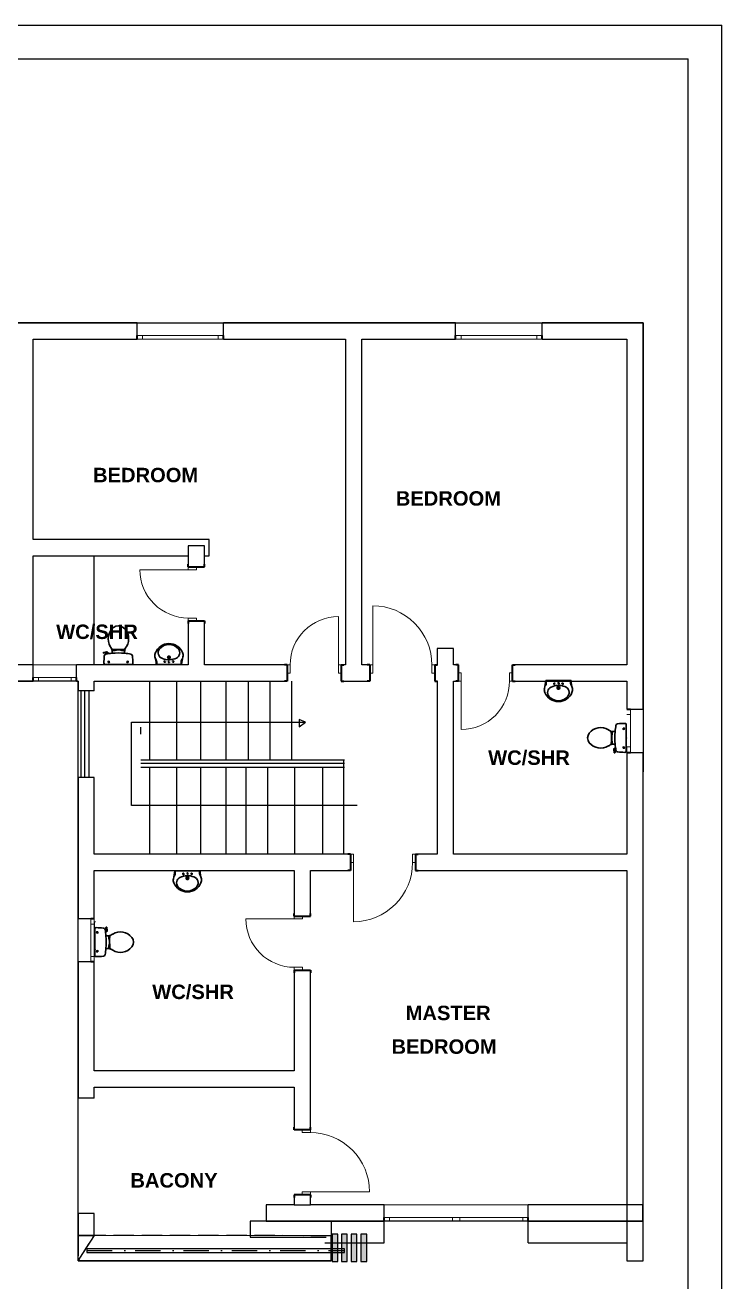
# Model space of a CAD drawing. Header units: inches. Extents: x 23 to 2032867, y 13 to 664695.
# Drawn here: x 284364 to 294033, y 484066 to 501489 of the extents above; entities that cross this region are included whole.
import ezdxf

# ---------------------------------------------------------------- set-up
doc = ezdxf.new("R2010")
doc.units = ezdxf.units.IN
doc.header["$MEASUREMENT"] = 0
for name, pattern in [('DASHED1', [1, 0.3, -0.4, 0.3]), ('Dot & Dashed', [670.277762, 352.777767, -176.388884, 0, -141.111112]), ('Hidden Line', [391.222223, 282.222223, -109])]:
    doc.linetypes.add(name, pattern=pattern)
for name, color, linetype, lineweight, true_color in [('2D Drafting - General_Pen_No__62', 7, 'Continuous', 20, 0xaaaaaa), ('2D Drafting - General_Pen_No__82', 7, 'Continuous', 20, 0xaaaaaa), ('Annotation - Text_Pen_No__86', 7, 'Continuous', 20, 0x5555ff), ('ARCHICAD Doors_Pen_No__23', 7, 'Continuous', 20, 0xff6600), ('ARCHICAD Doors_Pen_No__3', 7, 'Continuous', 18, 0xff6600), ('ARCHICAD Windows_Pen_No__23', 7, 'Continuous', 20, 0xff6600), ('ARCHICAD Windows_Pen_No__3', 7, 'Continuous', 18, 0xff6600), ('Structural - Bearing_Pen_No__160', 7, 'Continuous', 20, 0xb4a35c), ('Structural - Bearing_Pen_No__87', 7, 'Continuous', 20, 0x6a6a6a), ('Structural - Bearing_Pen_No__89', 7, 'Continuous', 20, 0x71cebe)]:
    doc.layers.add(name, color=color, linetype=linetype, lineweight=lineweight, true_color=true_color)
for name, color, linetype, lineweight in [('ARCHICAD Doors_Pen_No__27', 7, 'Continuous', 35), ('ARCHICAD Windows_Pen_No__27', 7, 'Continuous', 35), ('Building', 8, 'Continuous', 18), ('Interior - Furniture _Pen_No__16', 124, 'Continuous', 20), ('Interior - Furniture _Pen_No__75', 6, 'Continuous', 20), ('Structural - Bearing_Pen_No__27', 7, 'Continuous', 35)]:
    doc.layers.add(name, color=color, linetype=linetype, lineweight=lineweight)
doc.layers.add('LIAB', color=8, linetype='Continuous')
doc.layers.add('PLOTYR', color=15, linetype='Continuous')
doc.styles.add('GENERATED_STYLE_2', font='arialbd.ttf')

msp = doc.modelspace()

# ---------------------------------------------------------------- hatches: boundary and pattern name
at = {"layer": 'Structural - Bearing_Pen_No__160', "linetype": 'Continuous', "lineweight": 25}
for points in [[(288622.642, 484728.981), (288622.642, 484349.951), (288702.642, 484349.951), (288702.642, 484728.981)], [(288754.477, 484728.981), (288754.477, 484349.951), (288834.477, 484349.951), (288834.477, 484728.981)], [(288889.228, 484728.981), (288889.228, 484349.951), (288969.228, 484349.951), (288969.228, 484728.981)], [(289023.979, 484728.981), (289023.979, 484349.951), (289103.979, 484349.951), (289103.979, 484728.981)]]:
    msp.add_hatch(color=8, dxfattribs=at).paths.add_polyline_path(points)

# ---------------------------------------------------------------- linework, layer by layer
at = {"color": 8, "linetype": 'Hidden Line'}
for p, q in [((285323.482, 484708.859), (285098.482, 484709.024)), ((285098.482, 484709.024), (285098.482, 484359.024)), ((285323.482, 484708.859), (285098.482, 484359.024)), ((285098.482, 484359.024), (285323.482, 484708.859)), ((288612.101, 484706.444), (285323.482, 484708.859)), ((288611.844, 484356.444), (288612.101, 484706.444)), ((285098.482, 484359.024), (288611.844, 484356.444))]:
    msp.add_line(p, q, dxfattribs=at)
at = {"layer": '2D Drafting - General_Pen_No__62', "color": 8, "linetype": 'Continuous', "lineweight": 25}
for p, q in [((288253.601, 491826.906), (288168.927, 491860.413)), ((288168.927, 491860.413), (288168.927, 491761.339)), ((285839.692, 490672.588), (285839.692, 491826.906)), ((285839.692, 491826.906), (288253.601, 491826.906)), ((288168.927, 491761.339), (288253.601, 491826.906)), ((288972.677, 490672.588), (285839.692, 490672.588))]:
    msp.add_line(p, q, dxfattribs=at)
at = {"layer": '2D Drafting - General_Pen_No__82', "color": 8, "linetype": 'Continuous', "lineweight": 25}
for p, q in [((286094.127, 491304.77), (286094.127, 492393.98)), ((286094.127, 491304.77), (286094.127, 492393.98)), ((286470.031, 491304.77), (286470.031, 492393.98)), ((286470.031, 491304.77), (286470.031, 492393.98)), ((286803.045, 491304.77), (286803.045, 492393.98)), ((286803.045, 491304.77), (286803.045, 492393.98)), ((287155.198, 491304.77), (287155.198, 492393.98)), ((287155.198, 491304.77), (287155.198, 492393.98)), ((287465.718, 491304.77), (287465.718, 492393.98)), ((287465.718, 491304.77), (287465.718, 492393.98)), ((287765.718, 491304.77), (287765.718, 492393.98)), ((287765.718, 491304.77), (287765.718, 492393.98)), ((288065.718, 491304.77), (288065.718, 492393.98)), ((288065.718, 491304.77), (288065.718, 492393.98)), ((285135.862, 492256.931), (285135.862, 491064.358)), ((285135.862, 492256.931), (285135.862, 491064.358)), ((285186.316, 492256.931), (285186.316, 491064.358)), ((285186.316, 492256.931), (285186.316, 491064.358)), ((285247.578, 492262.867), (285247.578, 491055.806)), ((285247.578, 492262.867), (285247.578, 491055.806)), ((285967.983, 491657.617), (285967.983, 491757.99)), ((285967.983, 491657.617), (285967.983, 491757.99)), ((285967.983, 491301.218), (288796.632, 491301.218)), ((285967.983, 491301.218), (288796.632, 491301.218)), ((285967.983, 491256.608), (288795.755, 491256.608)), ((285967.983, 491256.608), (288795.755, 491256.608)), ((285967.983, 491200.845), (288796.632, 491200.845)), ((285967.983, 491200.845), (288796.632, 491200.845)), ((286094.127, 489994.126), (286094.127, 491204.396)), ((286094.127, 489994.126), (286094.127, 491204.396)), ((286470.031, 489994.126), (286470.031, 491204.396)), ((286470.031, 489994.126), (286470.031, 491204.396)), ((286803.045, 489994.126), (286803.045, 491204.396)), ((286803.045, 489994.126), (286803.045, 491204.396)), ((287155.198, 489994.126), (287155.198, 491204.396)), ((287155.198, 489994.126), (287155.198, 491204.396)), ((287432.043, 489994.126), (287432.043, 491204.396)), ((287432.043, 489994.126), (287432.043, 491204.396)), ((287732.043, 489994.126), (287732.043, 491204.396)), ((287732.043, 489994.126), (287732.043, 491204.396)), ((288105.835, 489994.126), (288105.835, 491204.396)), ((288105.835, 489994.126), (288105.835, 491204.396)), ((288494.618, 489994.126), (288494.618, 491204.396)), ((288494.618, 489994.126), (288494.618, 491204.396)), ((288784.352, 491304.77), (288784.352, 489994.126)), ((288784.352, 491304.77), (288784.352, 489994.126))]:
    msp.add_line(p, q, dxfattribs=at)
at = {"layer": 'ARCHICAD Doors_Pen_No__23', "color": 8, "linetype": 'Continuous'}
for p, q in [((286626.217, 493979.669), (286626.217, 493939.669)), ((286741.217, 493979.669), (286626.217, 493979.669)), ((286626.217, 493939.669), (286741.217, 493939.669)), ((286741.217, 493939.669), (286741.217, 493979.669)), ((286741.217, 493269.669), (286626.217, 493269.669)), ((286626.217, 493269.669), (286626.217, 493229.669)), ((286626.217, 493229.669), (286741.217, 493229.669)), ((286741.217, 493229.669), (286741.217, 493269.669)), ((288041.76, 492618.77), (288001.76, 492618.77)), ((288001.76, 492618.77), (288001.76, 492503.77)), ((288041.76, 492503.77), (288041.76, 492618.77)), ((288751.76, 492618.77), (288711.76, 492618.77)), ((288711.76, 492618.77), (288711.76, 492503.77)), ((288751.76, 492503.77), (288751.76, 492618.77)), ((289149.042, 492618.77), (289189.042, 492618.77)), ((289149.042, 492503.77), (289149.042, 492618.77)), ((289189.042, 492618.77), (289189.042, 492503.77)), ((290009.042, 492503.77), (290009.042, 492618.77)), ((290009.042, 492618.77), (290049.042, 492618.77)), ((290049.042, 492618.77), (290049.042, 492503.77)), ((288001.76, 492503.77), (288041.76, 492503.77)), ((288711.76, 492503.77), (288751.76, 492503.77)), ((289189.042, 492503.77), (289149.042, 492503.77)), ((290049.042, 492503.77), (290009.042, 492503.77)), ((290415.8, 492508.77), (290375.8, 492508.77)), ((290375.8, 492508.77), (290375.8, 492393.77)), ((290375.8, 492393.77), (290415.8, 492393.77)), ((290415.8, 492393.77), (290415.8, 492508.77)), ((291125.8, 492508.77), (291085.8, 492508.77)), ((291085.8, 492508.77), (291085.8, 492393.77)), ((291085.8, 492393.77), (291125.8, 492393.77)), ((291125.8, 492393.77), (291125.8, 492508.77)), ((288920.805, 489994.126), (288880.805, 489994.126)), ((288880.805, 489994.126), (288880.805, 489879.126)), ((288920.805, 489879.126), (288920.805, 489994.126)), ((289780.805, 489994.126), (289740.805, 489994.126)), ((289740.805, 489994.126), (289740.805, 489879.126)), ((289780.805, 489879.126), (289780.805, 489994.126)), ((288880.805, 489879.126), (288920.805, 489879.126)), ((289740.805, 489879.126), (289780.805, 489879.126)), ((288098.457, 489137.271), (288098.457, 489097.271)), ((288213.457, 489137.271), (288098.457, 489137.271)), ((288098.457, 489097.271), (288213.457, 489097.271)), ((288213.457, 489097.271), (288213.457, 489137.271)), ((288213.457, 488427.271), (288098.457, 488427.271)), ((288098.457, 488427.271), (288098.457, 488387.271)), ((288098.457, 488387.271), (288213.457, 488387.271)), ((288213.457, 488387.271), (288213.457, 488427.271)), ((288208.457, 486175.14), (288208.457, 486135.14)), ((288323.457, 486175.14), (288208.457, 486175.14)), ((288208.457, 486135.14), (288323.457, 486135.14)), ((288323.457, 486135.14), (288323.457, 486175.14)), ((288323.457, 485315.14), (288208.457, 485315.14)), ((288208.457, 485315.14), (288208.457, 485275.14)), ((288208.457, 485275.14), (288323.457, 485275.14)), ((288323.457, 485275.14), (288323.457, 485315.14))]:
    msp.add_line(p, q, dxfattribs=at)
at = {"layer": 'ARCHICAD Doors_Pen_No__27', "color": 8, "linetype": 'Continuous'}
for p, q in [((286626.217, 493979.669), (286626.217, 494016.669)), ((286626.217, 493979.669), (286741.217, 493979.669)), ((286741.217, 493979.669), (286851.217, 493979.669)), ((286851.217, 493979.669), (286851.217, 494016.669)), ((286626.217, 493229.669), (286741.217, 493229.669)), ((286626.217, 493229.669), (286626.217, 493192.669)), ((286741.217, 493229.669), (286851.217, 493229.669)), ((286851.217, 493229.669), (286851.217, 493192.669)), ((288001.76, 492618.77), (287964.76, 492618.77)), ((288001.76, 492618.77), (288001.76, 492503.77)), ((288751.76, 492618.77), (288751.76, 492503.77)), ((288751.76, 492618.77), (288788.76, 492618.77)), ((289149.042, 492618.77), (289112.042, 492618.77)), ((289149.042, 492618.77), (289149.042, 492503.77)), ((290049.042, 492618.77), (290049.042, 492503.77)), ((290049.042, 492618.77), (290086.042, 492618.77)), ((290375.8, 492618.77), (290338.8, 492618.77)), ((290375.8, 492508.77), (290375.8, 492618.77)), ((291125.8, 492508.77), (291125.8, 492618.77)), ((291125.8, 492618.77), (291162.8, 492618.77)), ((288001.76, 492393.77), (287964.76, 492393.77)), ((288001.76, 492503.77), (288001.76, 492393.77)), ((288751.76, 492503.77), (288751.76, 492393.77)), ((288751.76, 492393.77), (288788.76, 492393.77)), ((289149.042, 492393.77), (289112.042, 492393.77)), ((289149.042, 492503.77), (289149.042, 492393.77)), ((290049.042, 492503.77), (290049.042, 492393.77)), ((290049.042, 492393.77), (290086.042, 492393.77)), ((290375.8, 492393.77), (290338.8, 492393.77)), ((290375.8, 492393.77), (290375.8, 492508.77)), ((291125.8, 492393.77), (291125.8, 492508.77)), ((291125.8, 492393.77), (291162.8, 492393.77)), ((288880.805, 489994.126), (288843.805, 489994.126)), ((288880.805, 489994.126), (288880.805, 489879.126)), ((289780.805, 489994.126), (289780.805, 489879.126)), ((289780.805, 489994.126), (289817.805, 489994.126)), ((288880.805, 489769.126), (288843.805, 489769.126)), ((288880.805, 489879.126), (288880.805, 489769.126)), ((289780.805, 489879.126), (289780.805, 489769.126)), ((289780.805, 489769.126), (289817.805, 489769.126)), ((288098.457, 489137.271), (288098.457, 489174.271)), ((288098.457, 489137.271), (288213.457, 489137.271)), ((288213.457, 489137.271), (288323.457, 489137.271)), ((288323.457, 489137.271), (288323.457, 489174.271)), ((288098.457, 488387.271), (288213.457, 488387.271)), ((288098.457, 488387.271), (288098.457, 488350.271)), ((288213.457, 488387.271), (288323.457, 488387.271)), ((288323.457, 488387.271), (288323.457, 488350.271)), ((288098.457, 486175.14), (288098.457, 486212.14)), ((288208.457, 486175.14), (288098.457, 486175.14)), ((288323.457, 486175.14), (288208.457, 486175.14)), ((288323.457, 486175.14), (288323.457, 486212.14)), ((288208.457, 485275.14), (288098.457, 485275.14)), ((288098.457, 485275.14), (288098.457, 485238.14)), ((288323.457, 485275.14), (288208.457, 485275.14)), ((288323.457, 485275.14), (288323.457, 485238.14))]:
    msp.add_line(p, q, dxfattribs=at)
at = {"layer": 'ARCHICAD Doors_Pen_No__3', "color": 8, "linetype": 'Continuous'}
for p, q in [((286626.217, 493939.669), (285956.217, 493939.669)), ((289189.042, 492618.77), (289189.042, 493438.77)), ((288711.76, 492618.77), (288711.76, 493288.77)), ((290415.8, 492393.77), (290415.8, 491723.77)), ((288920.805, 489879.126), (288920.805, 489059.126)), ((288098.457, 489097.271), (287428.457, 489097.271)), ((288323.457, 485315.14), (289143.457, 485315.14))]:
    msp.add_line(p, q, dxfattribs=at)
for centre, major_axis, start_param, end_param in [((286626.217, 493939.669), (473.762, 473.762), 2.35619449, 3.926990817), ((288711.76, 492618.77), (-473.762, 473.762), -0.785398163, 0.785398163), ((290415.8, 492393.77), (-473.762, 473.762), 2.35619449, 3.926990817), ((288920.805, 489879.126), (579.828, 579.828), 3.926990817, 5.497787144), ((288098.457, 489097.271), (473.762, 473.762), 2.35619449, 3.926990817), ((288323.457, 485315.14), (-579.828, 579.828), 3.926990817, 5.497787144)]:
    msp.add_ellipse(centre, major_axis=major_axis, ratio=1, start_param=start_param, end_param=end_param, dxfattribs=at)
at = {"layer": 'ARCHICAD Doors_Pen_No__3', "color": 8, "linetype": 'Continuous', "extrusion": (0, 0, -1)}
msp.add_ellipse((289189.042, 492618.77), major_axis=(-579.828, 579.828), ratio=1, start_param=0.785398163, end_param=2.35619449, dxfattribs=at)
at = {"layer": 'ARCHICAD Windows_Pen_No__23', "color": 8, "linetype": 'Continuous'}
for p, q in [((285993.199, 497184.528), (285918.199, 497184.528)), ((285993.199, 497184.528), (285918.199, 497184.528)), ((285918.199, 497134.528), (285993.199, 497134.528)), ((285918.199, 497134.528), (285993.199, 497134.528)), ((285993.199, 497134.528), (285993.199, 497184.528)), ((285993.199, 497134.528), (285993.199, 497184.528)), ((287118.199, 497184.528), (287043.199, 497184.528)), ((287043.199, 497184.528), (287043.199, 497134.528)), ((287118.199, 497184.528), (287043.199, 497184.528)), ((287043.199, 497184.528), (287043.199, 497134.528)), ((287043.199, 497134.528), (287118.199, 497134.528)), ((287043.199, 497134.528), (287118.199, 497134.528)), ((290338.161, 497184.528), (290413.161, 497184.528)), ((290413.161, 497134.528), (290338.161, 497134.528)), ((290413.161, 497184.528), (290413.161, 497134.528)), ((291463.161, 497134.528), (291463.161, 497184.528)), ((291463.161, 497184.528), (291538.161, 497184.528)), ((291538.161, 497134.528), (291463.161, 497134.528)), ((284476.232, 492443.77), (284551.232, 492443.77)), ((284551.232, 492393.77), (284476.232, 492393.77)), ((284551.232, 492443.77), (284551.232, 492393.77)), ((285001.232, 492393.77), (285001.232, 492443.77)), ((285001.232, 492443.77), (285076.232, 492443.77)), ((285076.232, 492393.77), (285001.232, 492393.77)), ((292763.249, 492007.002), (292763.249, 491932.002)), ((292763.249, 491932.002), (292713.249, 491932.002)), ((292713.249, 491482.002), (292763.249, 491482.002)), ((292713.249, 491407.002), (292713.249, 491482.002)), ((292763.249, 491482.002), (292763.249, 491407.002)), ((285273.482, 489100.774), (285273.482, 489025.774)), ((285323.482, 489025.774), (285323.482, 489100.774)), ((285273.482, 489025.774), (285323.482, 489025.774)), ((285323.482, 488575.774), (285273.482, 488575.774)), ((285273.482, 488575.774), (285273.482, 488500.774)), ((285323.482, 488500.774), (285323.482, 488575.774)), ((289344.203, 484959.528), (289419.203, 484959.528)), ((289419.203, 484909.528), (289344.203, 484909.528)), ((289419.203, 484959.528), (289419.203, 484909.528)), ((290294.203, 484909.528), (290294.203, 484959.528)), ((290294.203, 484959.528), (290344.203, 484959.528)), ((290344.203, 484909.528), (290294.203, 484909.528)), ((290344.203, 484959.528), (290394.203, 484959.528)), ((290394.203, 484909.528), (290344.203, 484909.528)), ((290394.203, 484959.528), (290394.203, 484909.528)), ((291269.203, 484909.528), (291269.203, 484959.528)), ((291269.203, 484959.528), (291344.203, 484959.528)), ((291344.203, 484909.528), (291269.203, 484909.528))]:
    msp.add_line(p, q, dxfattribs=at)
at = {"layer": 'ARCHICAD Windows_Pen_No__27', "color": 8, "linetype": 'Continuous'}
for p, q in [((285918.199, 497134.528), (285918.199, 497184.528)), ((285918.199, 497134.528), (285918.199, 497184.528)), ((287118.199, 497134.528), (287118.199, 497184.528)), ((287118.199, 497134.528), (287118.199, 497184.528)), ((290338.161, 497134.528), (290338.161, 497184.528)), ((291538.161, 497134.528), (291538.161, 497184.528)), ((284476.232, 492393.77), (284476.232, 492443.77)), ((285076.232, 492393.77), (285076.232, 492443.77)), ((292713.249, 492007.002), (292763.249, 492007.002)), ((292713.249, 491407.002), (292763.249, 491407.002)), ((285323.482, 489100.774), (285273.482, 489100.774)), ((285323.482, 488500.774), (285273.482, 488500.774)), ((289344.203, 484909.528), (289344.203, 484959.528)), ((291344.203, 484909.528), (291344.203, 484959.528))]:
    msp.add_line(p, q, dxfattribs=at)
at = {"layer": 'ARCHICAD Windows_Pen_No__3', "color": 8, "linetype": 'Continuous'}
for p, q in [((287118.199, 497359.528), (285918.199, 497359.528)), ((287118.199, 497359.528), (285918.199, 497359.528)), ((291538.161, 497359.528), (290338.161, 497359.528)), ((287118.199, 497134.528), (285918.199, 497134.528)), ((287118.199, 497134.528), (285918.199, 497134.528)), ((287043.199, 497184.528), (285993.199, 497184.528)), ((287043.199, 497184.528), (285993.199, 497184.528)), ((285993.199, 497134.528), (287043.199, 497134.528)), ((285993.199, 497134.528), (287043.199, 497134.528)), ((291538.161, 497134.528), (290338.161, 497134.528)), ((290413.161, 497184.528), (291463.161, 497184.528)), ((291463.161, 497134.528), (290413.161, 497134.528)), ((285076.232, 492618.77), (284476.232, 492618.77)), ((285076.232, 492393.77), (284476.232, 492393.77)), ((284551.232, 492443.77), (285001.232, 492443.77)), ((285001.232, 492393.77), (284551.232, 492393.77)), ((292938.249, 491407.002), (292938.249, 492007.002)), ((292763.249, 491932.002), (292763.249, 491482.002)), ((285098.482, 489100.774), (285098.482, 488500.774)), ((285323.482, 489100.774), (285323.482, 488500.774)), ((285273.482, 489025.774), (285273.482, 488575.774)), ((285323.482, 488575.774), (285323.482, 489025.774)), ((291344.203, 485134.528), (289344.203, 485134.528)), ((291344.203, 484909.528), (289344.203, 484909.528)), ((289419.203, 484959.528), (290294.203, 484959.528)), ((290294.203, 484909.528), (289419.203, 484909.528)), ((290394.203, 484959.528), (291269.203, 484959.528)), ((291269.203, 484909.528), (290394.203, 484909.528))]:
    msp.add_line(p, q, dxfattribs=at)
at = {"layer": 'Building', "linetype": 'Continuous', "lineweight": 30, "ltscale": 1000}
for p, q in [((285452.11, 492783.819), (285450.734, 492788.705)), ((285453.909, 492793.615), (285494.312, 492799.637)), ((285485.455, 492784.7), (285456.35, 492781.011)), ((285494.06, 492778.575), (285495.736, 492770.611)), ((285516.733, 492782.853), (285494.247, 492777.684)), ((285519.135, 492774.436), (285515.916, 492785.716)), ((285571.858, 492804.627), (285571.858, 492780.843)), ((285579.632, 492835.137), (285579.632, 492819.972)), ((285579.632, 492819.972), (285613.716, 492819.972)), ((285605.924, 492819.972), (285605.924, 492832.995)), ((285613.716, 492819.972), (285613.716, 492832.546)), ((285613.716, 492824.1), (285630.718, 492824.1)), ((285685.806, 492827.84), (285630.718, 492827.84)), ((285630.718, 492824.1), (285630.718, 492827.84)), ((285685.806, 492824.1), (285685.806, 492827.84)), ((285702.808, 492824.1), (285685.806, 492824.1)), ((285702.808, 492819.972), (285702.808, 492833.402)), ((285736.892, 492819.972), (285702.808, 492819.972)), ((285710.6, 492819.972), (285710.6, 492834.002)), ((285736.892, 492836.655), (285736.892, 492819.972)), ((285744.665, 492780.843), (285744.665, 492804.627)), ((285464.872, 492625.103), (285851.652, 492625.103)), ((286184.209, 492623.33), (286535.982, 492623.33)), ((286184.209, 492623.33, -1683.122), (286535.982, 492623.33, -1683.122)), ((286194.323, 492623.33), (286192.448, 492645.677)), ((286194.323, 492623.33, -1683.122), (286192.448, 492645.677, -1683.122)), ((286525.868, 492623.33), (286527.743, 492645.677)), ((286525.868, 492623.33, -1683.122), (286527.743, 492645.677, -1683.122)), ((291940.267, 492402.612), (291588.494, 492402.612)), ((291940.267, 492402.612, -1683.122), (291588.494, 492402.612, -1683.122)), ((291598.608, 492402.612), (291596.733, 492380.265)), ((291598.608, 492402.612, -1683.122), (291596.733, 492380.265, -1683.122)), ((291930.153, 492402.612), (291932.028, 492380.265)), ((291930.153, 492402.612, -1683.122), (291932.028, 492380.265, -1683.122)), ((292495.364, 491686.346), (292512.047, 491686.346)), ((292512.047, 491660.054), (292498.017, 491660.054)), ((292512.047, 491686.346), (292512.047, 491652.262)), ((292551.176, 491694.12), (292527.392, 491694.12)), ((292706.916, 491414.326), (292706.916, 491801.106)), ((292496.883, 491529.087), (292512.047, 491529.087)), ((292512.047, 491652.262), (292498.617, 491652.262)), ((292512.047, 491555.379), (292499.024, 491555.379)), ((292512.047, 491563.171), (292499.473, 491563.171)), ((292507.919, 491635.26), (292504.18, 491635.26)), ((292504.18, 491635.26), (292504.18, 491580.173)), ((292507.919, 491580.173), (292504.18, 491580.173)), ((292507.919, 491652.262), (292507.919, 491635.26)), ((292507.919, 491563.171), (292507.919, 491580.173)), ((292512.047, 491529.087), (292512.047, 491563.171)), ((292527.392, 491521.313), (292551.176, 491521.313)), ((292538.404, 491403.364), (292532.382, 491443.766)), ((292548.2, 491401.565), (292543.314, 491400.188)), ((292557.583, 491468.589), (292546.304, 491465.371)), ((292547.319, 491434.91), (292551.008, 491405.805)), ((292549.166, 491466.187), (292554.335, 491443.702)), ((292553.444, 491443.514), (292561.408, 491445.191)), ((286791.221, 489764.565), (286439.448, 489764.565)), ((286791.221, 489764.565, -1683.122), (286439.448, 489764.565, -1683.122)), ((286449.562, 489764.565), (286447.687, 489742.218)), ((286449.562, 489764.565, -1683.122), (286447.687, 489742.218, -1683.122)), ((286781.107, 489764.565), (286782.982, 489742.218)), ((286781.107, 489764.565, -1683.122), (286782.982, 489742.218, -1683.122)), ((285329.815, 488969.662), (285329.815, 488582.881)), ((285483.287, 488940.474), (285475.323, 488938.797)), ((285479.148, 488915.399), (285490.427, 488918.617)), ((285487.565, 488917.8), (285482.396, 488940.286)), ((285489.412, 488949.078), (285485.723, 488978.183)), ((285488.531, 488982.423), (285493.417, 488983.8)), ((285498.327, 488980.624), (285504.349, 488940.222)), ((285509.339, 488862.675), (285485.555, 488862.675)), ((285524.684, 488854.901), (285524.684, 488820.817)), ((285539.848, 488854.901), (285524.684, 488854.901)), ((285524.684, 488828.609), (285537.707, 488828.609)), ((285524.684, 488820.817), (285537.258, 488820.817)), ((285524.684, 488697.642), (285524.684, 488731.726)), ((285524.684, 488731.726), (285538.114, 488731.726)), ((285524.684, 488723.934), (285538.714, 488723.934)), ((285541.367, 488697.642), (285524.684, 488697.642)), ((285528.812, 488820.817), (285528.812, 488803.815)), ((285528.812, 488803.815), (285532.552, 488803.815)), ((285528.812, 488731.726), (285528.812, 488748.728)), ((285528.812, 488748.728), (285532.552, 488748.728)), ((285532.552, 488748.728), (285532.552, 488803.815)), ((285485.555, 488689.868), (285509.339, 488689.868))]:
    msp.add_line(p, q, dxfattribs=at)
at = {"layer": 'Building', "linetype": 'Continuous', "lineweight": 30, "ltscale": 50}
for p, q in [((286386.444, 492724.212), (286333.746, 492724.212)), ((286386.444, 492724.212, -1683.122), (286333.746, 492724.212, -1683.122)), ((286360.095, 492696.947), (286360.095, 492751.148)), ((286360.095, 492696.947, -1683.122), (286360.095, 492751.148, -1683.122)), ((285507.585, 492660.168), (285539.328, 492660.168)), ((285523.456, 492676.04), (285523.456, 492644.296)), ((285769.266, 492660.168), (285801.284, 492660.168)), ((285785.275, 492676.177), (285785.275, 492644.159)), ((291738.032, 492301.73), (291790.729, 492301.73)), ((291738.032, 492301.73, -1683.122), (291790.729, 492301.73, -1683.122)), ((291764.38, 492328.995), (291764.38, 492274.794)), ((291764.38, 492328.995, -1683.122), (291764.38, 492274.794, -1683.122)), ((292655.842, 491734.73), (292687.86, 491734.73)), ((292671.851, 491718.721), (292671.851, 491750.739)), ((292671.851, 491457.039), (292671.851, 491488.782)), ((292655.979, 491472.911), (292687.723, 491472.911)), ((286588.986, 489663.683), (286641.683, 489663.683)), ((286588.986, 489663.683, -1683.122), (286641.683, 489663.683, -1683.122)), ((286615.334, 489690.948), (286615.334, 489636.748)), ((286615.334, 489690.948, -1683.122), (286615.334, 489636.748, -1683.122)), ((285380.752, 488911.077), (285349.008, 488911.077)), ((285364.88, 488926.949), (285364.88, 488895.206)), ((285380.889, 488649.258), (285348.871, 488649.258)), ((285364.88, 488665.267), (285364.88, 488633.249))]:
    msp.add_line(p, q, dxfattribs=at)
at = {"layer": 'Building', "linetype": 'Continuous', "ltscale": 200}
for p, q in [((285664.596, 492618.77), (285651.928, 492631.437)), ((285651.928, 492631.437), (285651.928, 492618.77)), ((285651.928, 492618.77), (285664.596, 492631.437)), ((285664.596, 492631.437), (285664.596, 492618.77)), ((292700.582, 491614.05), (292713.249, 491614.05)), ((292713.249, 491614.05), (292700.582, 491601.383)), ((292713.249, 491601.383), (292700.582, 491614.05)), ((292700.582, 491601.383), (292713.249, 491601.383)), ((285323.482, 488769.938), (285336.149, 488782.605)), ((285336.149, 488782.605), (285323.482, 488782.605)), ((285323.482, 488782.605), (285336.149, 488769.938)), ((285336.149, 488769.938), (285323.482, 488769.938))]:
    msp.add_line(p, q, dxfattribs=at)
at = {"layer": 'Building', "linetype": 'DASHED1', "lineweight": 30, "ltscale": 50}
for p, q in [((286286.301, 492667.015), (286321.681, 492667.015)), ((286286.301, 492667.015, -1683.122), (286321.681, 492667.015, -1683.122)), ((286303.991, 492649.972), (286303.991, 492684.897)), ((286303.991, 492649.972, -1683.122), (286303.991, 492684.897, -1683.122)), ((286342.405, 492662.603), (286377.786, 492662.603)), ((286342.405, 492662.603, -1683.122), (286377.786, 492662.603, -1683.122)), ((286360.095, 492645.56), (286360.095, 492680.485)), ((286360.095, 492645.56, -1683.122), (286360.095, 492680.485, -1683.122)), ((286433.89, 492667.015), (286398.509, 492667.015)), ((286433.89, 492667.015, -1683.122), (286398.509, 492667.015, -1683.122)), ((286416.199, 492649.972), (286416.199, 492684.897)), ((286416.199, 492649.972, -1683.122), (286416.199, 492684.897, -1683.122)), ((291690.586, 492358.927), (291725.967, 492358.927)), ((291690.586, 492358.927, -1683.122), (291725.967, 492358.927, -1683.122)), ((291708.276, 492375.97), (291708.276, 492341.045)), ((291708.276, 492375.97, -1683.122), (291708.276, 492341.045, -1683.122)), ((291782.071, 492363.339), (291746.69, 492363.339)), ((291782.071, 492363.339, -1683.122), (291746.69, 492363.339, -1683.122)), ((291764.38, 492380.382), (291764.38, 492345.457)), ((291764.38, 492380.382, -1683.122), (291764.38, 492345.457, -1683.122)), ((291838.175, 492358.927), (291802.794, 492358.927)), ((291838.175, 492358.927, -1683.122), (291802.794, 492358.927, -1683.122)), ((291820.484, 492375.97), (291820.484, 492341.045)), ((291820.484, 492375.97, -1683.122), (291820.484, 492341.045, -1683.122)), ((286615.334, 489742.335), (286615.334, 489707.411)), ((286615.334, 489742.335, -1683.122), (286615.334, 489707.411, -1683.122)), ((286541.54, 489720.88), (286576.921, 489720.88)), ((286541.54, 489720.88, -1683.122), (286576.921, 489720.88, -1683.122)), ((286559.23, 489737.923), (286559.23, 489702.998)), ((286559.23, 489737.923, -1683.122), (286559.23, 489702.998, -1683.122)), ((286633.025, 489725.293), (286597.644, 489725.293)), ((286633.025, 489725.293, -1683.122), (286597.644, 489725.293, -1683.122)), ((286689.129, 489720.88), (286653.749, 489720.88)), ((286689.129, 489720.88, -1683.122), (286653.749, 489720.88, -1683.122)), ((286671.439, 489737.923), (286671.439, 489702.998)), ((286671.439, 489737.923, -1683.122), (286671.439, 489702.998, -1683.122))]:
    msp.add_line(p, q, dxfattribs=at)
at = {"layer": 'Building', "linetype": 'Continuous', "lineweight": 30, "ltscale": 200}
for p, q in [((286364.656, 492618.77), (286355.535, 492627.89)), ((286355.535, 492627.89), (286355.535, 492618.77)), ((286355.535, 492618.77), (286364.656, 492627.89)), ((286364.656, 492618.77, -1683.122), (286355.535, 492627.89, -1683.122)), ((286355.535, 492627.89, -1683.122), (286355.535, 492618.77, -1683.122)), ((286355.535, 492618.77, -1683.122), (286364.656, 492627.89, -1683.122)), ((286364.656, 492627.89), (286364.656, 492618.77)), ((286364.656, 492627.89, -1683.122), (286364.656, 492618.77, -1683.122)), ((291759.82, 492398.052), (291759.82, 492407.172)), ((291759.82, 492407.172), (291768.94, 492398.052)), ((291768.94, 492407.172), (291759.82, 492398.052)), ((291759.82, 492398.052, -1683.122), (291759.82, 492407.172, -1683.122)), ((291759.82, 492407.172, -1683.122), (291768.94, 492398.052, -1683.122)), ((291768.94, 492407.172, -1683.122), (291759.82, 492398.052, -1683.122)), ((291768.94, 492398.052), (291768.94, 492407.172)), ((291768.94, 492398.052, -1683.122), (291768.94, 492407.172, -1683.122)), ((286610.774, 489760.005), (286610.774, 489769.126)), ((286610.774, 489769.126), (286619.895, 489760.005)), ((286619.895, 489769.126), (286610.774, 489760.005)), ((286610.774, 489760.005, -1683.122), (286610.774, 489769.126, -1683.122)), ((286610.774, 489769.126, -1683.122), (286619.895, 489760.005, -1683.122)), ((286619.895, 489769.126, -1683.122), (286610.774, 489760.005, -1683.122)), ((286619.895, 489760.005), (286619.895, 489769.126)), ((286619.895, 489760.005, -1683.122), (286619.895, 489769.126, -1683.122))]:
    msp.add_line(p, q, dxfattribs=at)
at = {"layer": 'Building', "linetype": 'Continuous', "lineweight": 30, "ltscale": 1000}
for centre, radius in [((286360.095, 492724.212), 18.608), ((286360.095, 492724.212, -1683.122), 18.608), ((286360.095, 492724.212), 10.99), ((286360.095, 492724.212, -1683.122), 10.99), ((291764.38, 492301.73), 18.608), ((291764.38, 492301.73, -1683.122), 18.608), ((291764.38, 492301.73), 10.99), ((291764.38, 492301.73, -1683.122), 10.99), ((286615.334, 489663.683), 18.608), ((286615.334, 489663.683, -1683.122), 18.608), ((286615.334, 489663.683), 10.99), ((286615.334, 489663.683, -1683.122), 10.99)]:
    msp.add_circle(centre, radius, dxfattribs=at)
at = {"layer": 'Building', "linetype": 'Continuous', "lineweight": 30, "ltscale": 50}
for centre in [(285523.456, 492660.168), (285785.275, 492660.168), (292671.851, 491734.73), (292671.851, 491472.911), (285364.88, 488911.077), (285364.88, 488649.258)]:
    msp.add_circle(centre, 9.351, dxfattribs=at)
at = {"layer": 'Building', "linetype": 'DASHED1', "lineweight": 30, "ltscale": 50}
for centre in [(286303.991, 492667.015), (286303.991, 492667.015, -1683.122), (286360.095, 492662.603), (286360.095, 492662.603, -1683.122), (286416.199, 492667.015), (286416.199, 492667.015, -1683.122), (291708.276, 492358.927), (291708.276, 492358.927, -1683.122), (291764.38, 492363.339), (291764.38, 492363.339, -1683.122), (291820.484, 492358.927), (291820.484, 492358.927, -1683.122), (286559.23, 489720.88), (286559.23, 489720.88, -1683.122), (286615.334, 489725.293), (286615.334, 489725.293, -1683.122), (286671.439, 489720.88), (286671.439, 489720.88, -1683.122)]:
    msp.add_circle(centre, 9.504, dxfattribs=at)
at = {"layer": 'Building', "linetype": 'Continuous', "lineweight": 30, "ltscale": 1000}
for centre, radius, start, end in [((285720.961, 492980.478), 204.567, 129.1208282, 211.0923054), ((285658.262, 493057.572), 105.195, 50.8791806, 129.1208282), ((285595.562, 492980.478), 204.567, 328.9077103, 50.8791806), ((286360.1, 492712.084), 203.147, 22.4424723, 158.1531127), ((286360.1, 492712.084, -1683.122), 203.147, 22.4424723, 158.1531127), ((286360.095, 492735.202), 168.347, 38.53754, 141.4625075), ((286360.095, 492735.202, -1683.122), 168.347, 38.53754, 141.4625075), ((285454.483, 492789.762), 3.896, 98.4778948, 195.7397884), ((285455.86, 492784.876), 3.896, 195.7397884, 277.2238087), ((286353.731, 492646.632), 896.106, 173.6508475, 180), ((285489.078, 492742.842), 26.118, 100.7270761, 173.6508475), ((285658.262, 491849.776), 935.068, 95.3019114, 100.7270761), ((285486.435, 492776.97), 7.792, 11.8886154, 97.22379), ((285497.183, 492780.37), 19.481, 15.9271971, 98.4778948), ((285846.058, 493055.918), 350.65, 211.0923054, 213.8429316), ((285471.292, 492804.627), 100.566, 0.0000019, 33.8429404), ((285581.238, 492850.638), 15.584, 217.7817379, 264.3005444), ((285658.082, 491851.716), 933.119, 84.6980974, 95.3019114), ((285651.338, 493553.011), 721.447, 264.3005444, 276.9358206), ((285736.576, 492852.314), 15.584, 276.9358105, 322.5800181), ((285845.231, 492804.627), 100.566, 146.1570684, 180), ((285658.262, 491849.776), 935.068, 79.2903908, 84.6980974), ((285470.466, 493055.918), 350.65, 326.1570702, 328.9077103), ((285827.103, 492742.525), 26.494, 6.330877, 79.2903908), ((284962.793, 492646.632), 896.106, 0.0000019, 6.330877), ((286268.328, 492749.89), 103.901, 157.5093438, 189.5474663), ((286268.328, 492749.89, -1683.122), 103.901, 157.5093438, 189.5474663), ((285601.959, 492581.843), 583.726, 4.075602, 14.9730049), ((285601.959, 492581.843, -1683.122), 583.726, 4.075602, 14.9730049), ((286285.834, 492739.322), 124.156, 155.8931025, 156.0931451), ((286285.834, 492739.322, -1683.122), 124.156, 155.8931025, 156.0931451), ((286294.027, 492788.235), 83.628, 141.6817737, 253.2461383), ((286294.027, 492788.235, -1683.122), 83.628, 141.6817737, 253.2461383), ((286359.742, 492928.562), 238.006, 247.8276538, 295.5349405), ((286359.742, 492928.562, -1683.122), 238.006, 247.8276538, 295.5349405), ((286427.119, 492788.587), 82.661, 295.2174734, 38.537704), ((286427.119, 492788.587, -1683.122), 82.661, 295.2174734, 38.537704), ((287118.232, 492581.843), 583.726, 165.0270052, 175.9244355), ((287118.232, 492581.843, -1683.122), 583.726, 165.0270052, 175.9244355), ((286451.862, 492749.89), 103.901, 350.4525984, 22.4906661), ((286451.862, 492749.89, -1683.122), 103.901, 350.4525984, 22.4906661), ((285491.437, 492646.031), 33.819, 178.9808265, 218.2302081), ((285825.087, 492646.031), 33.819, 321.7697938, 1.0191617), ((286088.546, 492645.677), 103.901, 0.0000006, 30.0992783), ((286088.546, 492645.677, -1683.122), 103.901, 0.0000006, 30.0992783), ((286631.645, 492645.677), 103.901, 149.9007316, 180.0000094), ((286631.645, 492645.677, -1683.122), 103.901, 149.9007316, 180.0000094), ((291006.244, 492444.099), 583.726, 345.0270052, 355.9244355), ((291006.244, 492444.099, -1683.122), 583.726, 345.0270052, 355.9244355), ((291492.831, 492380.265), 103.901, 329.9007316, 0.0000094), ((291492.831, 492380.265, -1683.122), 103.901, 329.9007316, 0.0000094), ((292035.929, 492380.265), 103.901, 180.0000006, 210.0992783), ((292035.929, 492380.265, -1683.122), 103.901, 180.0000006, 210.0992783), ((292522.517, 492444.099), 583.726, 184.075602, 194.9730049), ((292522.517, 492444.099, -1683.122), 583.726, 184.075602, 194.9730049), ((291672.614, 492276.052), 103.901, 170.4525984, 202.4906661), ((291672.614, 492276.052, -1683.122), 103.901, 170.4525984, 202.4906661), ((291764.376, 492313.858), 203.147, 202.4424723, 338.1531127), ((291764.376, 492313.858, -1683.122), 203.147, 202.4424723, 338.1531127), ((291697.356, 492237.355), 82.661, 115.2174734, 218.537704), ((291697.356, 492237.355, -1683.122), 82.661, 115.2174734, 218.537704), ((291764.38, 492290.74), 168.347, 218.53754, 321.4625075), ((291764.38, 492290.74, -1683.122), 168.347, 218.53754, 321.4625075), ((291764.733, 492097.38), 238.006, 67.8276538, 115.5349405), ((291764.733, 492097.38, -1683.122), 238.006, 67.8276538, 115.5349405), ((291830.449, 492237.707), 83.628, 321.6817737, 73.2461383), ((291830.449, 492237.707, -1683.122), 83.628, 321.6817737, 73.2461383), ((291838.642, 492286.62), 124.156, 335.8931025, 336.0931451), ((291838.642, 492286.62, -1683.122), 124.156, 335.8931025, 336.0931451), ((291856.147, 492276.052), 103.901, 337.5093438, 9.5474663), ((291856.147, 492276.052, -1683.122), 103.901, 337.5093438, 9.5474663), ((292274.447, 491607.716), 105.195, 140.8791806, 219.1208282), ((292351.542, 491545.017), 204.567, 58.9077103, 140.8791806), ((292276.101, 491419.921), 350.65, 56.1570702, 58.9077103), ((292527.392, 491794.686), 100.566, 236.1570684, 270), ((292479.705, 491686.031), 15.584, 6.9358105, 52.5800181), ((291779.008, 491600.793), 721.447, 354.3005444, 6.9358206), ((293480.303, 491607.536), 933.119, 174.6980974, 185.3019114), ((293482.243, 491607.716), 935.068, 169.2903908, 174.6980974), ((292589.495, 491776.558), 26.494, 96.330877, 169.2903908), ((292685.387, 490912.248), 896.106, 90.0000019, 96.330877), ((292685.988, 491774.541), 33.819, 51.7697938, 91.0191617), ((292351.542, 491670.416), 204.567, 219.1208282, 301.0923054), ((292276.101, 491795.512), 350.65, 301.0923054, 303.8429316), ((292527.392, 491420.747), 100.566, 90.0000019, 123.8429404), ((292481.381, 491530.693), 15.584, 307.7817379, 354.3005444), ((293482.243, 491607.716), 935.068, 185.3019114, 190.7270761), ((292551.649, 491446.638), 19.481, 105.9271971, 188.4778948), ((292542.257, 491403.938), 3.896, 188.4778948, 285.7397884), ((292555.049, 491435.889), 7.792, 101.8886154, 187.22379), ((292547.143, 491405.315), 3.896, 285.7397884, 7.2238087), ((292589.177, 491438.533), 26.118, 190.7270761, 263.6508475), ((292685.387, 492303.185), 896.106, 263.6508475, 270), ((292685.988, 491440.892), 33.819, 268.9808265, 308.2302081), ((285857.198, 489806.052), 583.726, 345.0270052, 355.9244355), ((285857.198, 489806.052, -1683.122), 583.726, 345.0270052, 355.9244355), ((286343.785, 489742.218), 103.901, 329.9007316, 0.0000094), ((286343.785, 489742.218, -1683.122), 103.901, 329.9007316, 0.0000094), ((286886.884, 489742.218), 103.901, 180.0000006, 210.0992783), ((286886.884, 489742.218, -1683.122), 103.901, 180.0000006, 210.0992783), ((287373.471, 489806.052), 583.726, 184.075602, 194.9730049), ((287373.471, 489806.052, -1683.122), 583.726, 184.075602, 194.9730049), ((286523.568, 489638.005), 103.901, 170.4525984, 202.4906661), ((286523.568, 489638.005, -1683.122), 103.901, 170.4525984, 202.4906661), ((286615.33, 489675.812), 203.147, 202.4424723, 338.1531127), ((286615.33, 489675.812, -1683.122), 203.147, 202.4424723, 338.1531127), ((286548.31, 489599.308), 82.661, 115.2174734, 218.537704), ((286548.31, 489599.308, -1683.122), 82.661, 115.2174734, 218.537704), ((286615.688, 489459.333), 238.006, 67.8276538, 115.5349405), ((286615.688, 489459.333, -1683.122), 238.006, 67.8276538, 115.5349405), ((286681.403, 489599.661), 83.628, 321.6817737, 73.2461383), ((286681.403, 489599.661, -1683.122), 83.628, 321.6817737, 73.2461383), ((286689.596, 489648.574), 124.156, 335.8931025, 336.0931451), ((286689.596, 489648.574, -1683.122), 124.156, 335.8931025, 336.0931451), ((286707.102, 489638.005), 103.901, 337.5093438, 9.5474663), ((286707.102, 489638.005, -1683.122), 103.901, 337.5093438, 9.5474663), ((286615.334, 489652.694), 168.347, 218.53754, 321.4625075), ((286615.334, 489652.694, -1683.122), 168.347, 218.53754, 321.4625075), ((285350.743, 488943.096), 33.819, 88.9808265, 128.2302081), ((285351.344, 488080.803), 896.106, 83.6508475, 90), ((285447.554, 488945.455), 26.118, 10.7270761, 83.6508475), ((284554.488, 488776.272), 935.068, 5.3019114, 10.7270761), ((285481.682, 488948.099), 7.792, 281.8886154, 7.22379), ((285489.588, 488978.673), 3.896, 105.7397884, 187.2238087), ((285485.082, 488937.35), 19.481, 285.9271971, 8.4778948), ((285494.474, 488980.05), 3.896, 8.4778948, 105.7397884), ((285509.339, 488963.241), 100.566, 270.0000019, 303.8429404), ((285760.63, 488588.475), 350.65, 121.0923054, 123.8429316), ((285685.19, 488713.572), 204.567, 39.1208282, 121.0923054), ((284556.428, 488776.452), 933.119, 354.6980974, 5.3019114), ((286257.723, 488783.195), 721.447, 174.3005444, 186.9358206), ((285555.35, 488853.295), 15.584, 127.7817379, 174.3005444), ((285557.026, 488697.957), 15.584, 186.9358105, 232.5800181), ((285685.19, 488838.971), 204.567, 238.9077103, 320.8791806), ((285762.284, 488776.272), 105.195, 320.8791806, 39.1208282), ((285350.743, 488609.447), 33.819, 231.7697938, 271.0191617), ((285351.344, 489471.74), 896.106, 270.0000019, 276.330877), ((285447.236, 488607.43), 26.494, 276.330877, 349.2903908), ((284554.488, 488776.272), 935.068, 349.2903908, 354.6980974), ((285509.339, 488589.302), 100.566, 56.1570684, 90), ((285760.63, 488964.067), 350.65, 236.1570702, 238.9077103)]:
    msp.add_arc(centre, radius, start, end, dxfattribs=at)
at = {"layer": 'Interior - Furniture _Pen_No__16', "color": 8, "linetype": 'Continuous', "lineweight": 25}
for p, q in [((285220.103, 484525.396), (285220.103, 484475.396)), ((288793.95, 484525.396), (285220.103, 484525.396)), ((288793.95, 484475.396), (288793.95, 484525.396)), ((285220.103, 484475.396), (288793.95, 484475.396))]:
    msp.add_line(p, q, dxfattribs=at)
at = {"layer": 'Interior - Furniture _Pen_No__16', "color": 8, "linetype": 'Dot & Dashed', "lineweight": 25}
msp.add_line((285220.103, 484500.396), (288793.95, 484500.396), dxfattribs=at)
at = {"layer": 'Interior - Furniture _Pen_No__75', "color": 8, "linetype": 'Continuous', "lineweight": 25}
for p, q in [((285338.556, 489058.46), (285323.482, 489051.359)), ((285323.482, 489051.359), (285323.482, 488677.823)), ((285323.482, 489005.566), (285323.482, 488723.616)), ((285323.482, 488677.823), (285338.556, 488670.721))]:
    msp.add_line(p, q, dxfattribs=at)
at = {"layer": 'LIAB', "color": 7, "linetype": 'Continuous', "ltscale": 256.031999}
for p in [(256133.461, 501019.242), (293563.576, 475013.287)]:
    msp.add_line(p, (293563.576, 501019.242), dxfattribs=at)
at = {"layer": 'PLOTYR', "color": 1, "linetype": 'Continuous', "ltscale": 250}
for p in [(255540.428, 501488.664), (294032.998, 474543.865)]:
    msp.add_line(p, (294032.998, 501488.664), dxfattribs=at)
at = {"layer": 'Structural - Bearing_Pen_No__27', "color": 8, "linetype": 'Continuous', "lineweight": 25}
for p, q in [((284476.232, 497359.528), (284251.232, 497359.528)), ((285918.199, 497359.528), (284476.232, 497359.528)), ((285918.199, 497359.528), (284476.232, 497359.528)), ((285918.199, 497184.528), (285918.199, 497359.528)), ((285918.199, 497184.528), (285918.199, 497359.528)), ((287118.199, 497184.528), (287118.199, 497359.528)), ((287118.199, 497184.528), (287118.199, 497359.528)), ((289035.499, 497359.528), (287118.199, 497359.528)), ((290338.161, 497359.528), (287118.199, 497359.528)), ((290338.161, 497184.528), (290338.161, 497359.528)), ((291538.161, 497184.528), (291538.161, 497359.528)), ((292938.249, 497359.528), (291538.161, 497359.528)), ((292938.249, 492007.002), (292938.249, 497359.528)), ((284476.232, 494358.562), (284476.232, 497134.528)), ((284476.232, 497134.528), (285918.199, 497134.528)), ((284476.232, 497134.528), (285918.199, 497134.528)), ((285918.199, 497134.528), (285918.199, 497184.528)), ((285918.199, 497134.528), (285918.199, 497184.528)), ((287118.199, 497134.528), (287118.199, 497184.528)), ((287118.199, 497134.528), (287118.199, 497184.528)), ((287118.199, 497134.528), (288810.499, 497134.528)), ((287118.199, 497134.528), (288810.499, 497134.528)), ((288810.499, 497134.528), (288810.499, 492618.77)), ((289035.499, 492618.77), (289035.499, 497134.528)), ((289035.499, 497134.528), (290338.161, 497134.528)), ((290338.161, 497134.528), (290338.161, 497184.528)), ((291538.161, 497134.528), (291538.161, 497184.528)), ((291538.161, 497134.528), (292713.249, 497134.528)), ((292713.249, 497134.528), (292713.249, 492618.77)), ((286916.302, 494358.562), (284476.232, 494358.562)), ((286851.217, 494272.028), (286626.217, 494272.028)), ((286626.217, 494272.028), (286626.217, 493979.669)), ((286851.217, 493979.669), (286851.217, 494272.028)), ((286916.302, 494133.562), (286916.302, 494358.562)), ((284476.232, 494133.562), (286626.217, 494133.562)), ((284476.232, 492618.77), (284476.232, 494133.562)), ((285315.128, 494133.562), (285315.128, 492618.77)), ((286851.217, 494133.562), (286916.302, 494133.562)), ((286626.217, 493979.669), (286626.217, 494016.669)), ((286626.217, 493979.669), (286741.217, 493979.669)), ((286741.217, 493979.669), (286851.217, 493979.669)), ((286851.217, 493979.669), (286851.217, 494016.669)), ((286626.217, 493229.669), (286626.217, 493192.669)), ((286626.217, 493229.669), (286741.217, 493229.669)), ((286626.217, 493229.669), (286626.217, 492618.77)), ((286741.217, 493229.669), (286851.217, 493229.669)), ((286851.217, 493229.669), (286851.217, 493192.669)), ((286851.217, 492618.77), (286851.217, 493229.669)), ((290307.141, 492847.2), (290082.141, 492847.2)), ((290082.141, 492847.2), (290082.141, 492618.77)), ((290307.141, 492618.77), (290307.141, 492847.2)), ((284476.232, 492618.77), (284251.232, 492618.77)), ((284476.232, 492443.77), (284476.232, 492618.77)), ((285076.232, 492443.77), (285076.232, 492618.77)), ((286626.217, 492618.77), (285076.232, 492618.77)), ((288001.76, 492618.77), (286851.217, 492618.77)), ((288001.76, 492618.77), (287964.76, 492618.77)), ((288001.76, 492618.77), (288001.76, 492503.77)), ((288751.76, 492618.77), (288788.76, 492618.77)), ((288751.76, 492618.77), (288751.76, 492503.77)), ((288810.499, 492618.77), (288751.76, 492618.77)), ((289149.042, 492618.77), (289035.499, 492618.77)), ((289149.042, 492618.77), (289112.042, 492618.77)), ((289149.042, 492618.77), (289149.042, 492503.77)), ((290049.042, 492618.77), (290086.042, 492618.77)), ((290049.042, 492618.77), (290049.042, 492503.77)), ((290082.141, 492618.77), (290049.042, 492618.77)), ((290375.8, 492618.77), (290307.141, 492618.77)), ((290375.8, 492618.77), (290338.8, 492618.77)), ((290375.8, 492508.77), (290375.8, 492618.77)), ((291125.8, 492618.77), (291162.8, 492618.77)), ((291125.8, 492508.77), (291125.8, 492618.77)), ((292713.249, 492618.77), (291125.8, 492618.77)), ((284251.232, 492393.77), (284476.232, 492393.77)), ((284476.232, 492393.77), (284476.232, 492443.77)), ((285076.232, 492393.77), (285076.232, 492443.77)), ((285076.232, 492393.77), (285098.482, 492393.77)), ((285098.482, 492393.77), (285098.482, 492259.337)), ((285323.482, 492393.77), (288001.76, 492393.77)), ((285323.482, 492259.337), (285323.482, 492393.77)), ((288001.76, 492393.77), (287964.76, 492393.77)), ((288001.76, 492503.77), (288001.76, 492393.77)), ((288751.76, 492503.77), (288751.76, 492393.77)), ((288751.76, 492393.77), (288788.76, 492393.77)), ((288751.76, 492393.77), (289149.042, 492393.77)), ((289149.042, 492393.77), (289112.042, 492393.77)), ((289149.042, 492503.77), (289149.042, 492393.77)), ((290049.042, 492503.77), (290049.042, 492393.77)), ((290049.042, 492393.77), (290086.042, 492393.77)), ((290049.042, 492393.77), (290082.141, 492393.77)), ((290082.141, 492393.77), (290082.141, 489994.126)), ((290307.141, 492393.77), (290375.8, 492393.77)), ((290307.141, 489994.126), (290307.141, 492393.77)), ((290375.8, 492393.77), (290338.8, 492393.77)), ((290375.8, 492393.77), (290375.8, 492508.77)), ((291125.8, 492393.77), (291125.8, 492508.77)), ((291125.8, 492393.77), (291162.8, 492393.77)), ((291125.8, 492393.77), (292713.249, 492393.77)), ((292713.249, 492393.77), (292713.249, 492007.002)), ((285323.482, 492259.337), (285098.482, 492259.337)), ((292713.249, 492007.002), (292763.249, 492007.002)), ((292763.249, 492007.002), (292938.249, 492007.002)), ((292713.249, 491407.002), (292763.249, 491407.002)), ((292713.249, 491407.002), (292713.249, 489994.126)), ((292763.249, 491407.002), (292938.249, 491407.002)), ((292938.249, 484357.899), (292938.249, 491407.002)), ((285323.482, 491059.337), (285098.482, 491059.337)), ((285098.482, 491059.337), (285098.482, 489769.126)), ((285323.482, 489994.126), (285323.482, 491059.337)), ((288880.805, 489994.126), (285323.482, 489994.126)), ((288880.805, 489994.126), (288843.805, 489994.126)), ((288880.805, 489994.126), (288880.805, 489879.126)), ((289780.805, 489994.126), (289817.805, 489994.126)), ((289780.805, 489994.126), (289780.805, 489879.126)), ((290082.141, 489994.126), (289780.805, 489994.126)), ((292713.249, 489994.126), (290307.141, 489994.126)), ((285098.482, 489769.126), (285098.482, 489100.774)), ((285323.482, 489769.126), (288098.457, 489769.126)), ((285323.482, 489100.774), (285323.482, 489769.126)), ((288098.457, 489769.126), (288098.457, 489137.271)), ((288323.457, 489137.271), (288323.457, 489769.126)), ((288323.457, 489769.126), (288880.805, 489769.126)), ((288880.805, 489769.126), (288843.805, 489769.126)), ((288880.805, 489879.126), (288880.805, 489769.126)), ((289780.805, 489879.126), (289780.805, 489769.126)), ((289780.805, 489769.126), (289817.805, 489769.126)), ((289780.805, 489769.126), (292713.249, 489769.126)), ((292713.249, 489769.126), (292713.249, 484357.899)), ((285273.482, 489100.774), (285098.482, 489100.774)), ((285323.482, 489100.774), (285273.482, 489100.774)), ((288098.457, 489137.271), (288098.457, 489174.271)), ((288098.457, 489137.271), (288213.457, 489137.271)), ((288213.457, 489137.271), (288323.457, 489137.271)), ((288323.457, 489137.271), (288323.457, 489174.271)), ((285273.482, 488500.774), (285098.482, 488500.774)), ((285098.482, 488500.774), (285098.482, 486991.483)), ((285323.482, 488500.774), (285273.482, 488500.774)), ((285323.482, 486991.483), (285323.482, 488500.774)), ((288098.457, 488387.271), (288098.457, 488350.271)), ((288098.457, 488387.271), (288213.457, 488387.271)), ((288098.457, 488387.271), (288098.457, 486991.483)), ((288213.457, 488387.271), (288323.457, 488387.271)), ((288323.457, 488387.271), (288323.457, 488350.271)), ((288323.457, 486175.14), (288323.457, 488387.271)), ((285098.482, 486991.483), (285098.482, 486766.483)), ((288098.457, 486991.483), (285323.482, 486991.483)), ((285098.482, 486766.483), (285098.482, 486613.313)), ((285323.482, 486613.313), (285098.482, 486613.313)), ((285323.482, 486613.313), (285323.482, 486766.483)), ((285323.482, 486766.483), (288098.457, 486766.483)), ((288098.457, 486766.483), (288098.457, 486175.14)), ((288098.457, 486175.14), (288098.457, 486212.14)), ((288208.457, 486175.14), (288098.457, 486175.14)), ((288323.457, 486175.14), (288208.457, 486175.14)), ((288323.457, 486175.14), (288323.457, 486212.14)), ((288098.457, 485275.14), (288098.457, 485238.14)), ((288208.457, 485275.14), (288098.457, 485275.14)), ((288098.457, 485275.14), (288098.457, 485134.528)), ((288323.457, 485275.14), (288208.457, 485275.14)), ((288323.457, 485275.14), (288323.457, 485238.14)), ((288323.457, 485134.528), (288323.457, 485275.14)), ((287711.064, 485134.528), (287711.064, 484909.528)), ((288098.457, 485134.528), (287711.064, 485134.528)), ((288098.457, 485134.528), (288323.457, 485134.528)), ((289344.203, 485134.528), (288323.457, 485134.528)), ((289344.203, 484959.528), (289344.203, 485134.528)), ((291344.203, 484959.528), (291344.203, 485134.528)), ((292936.232, 485134.528), (291344.203, 485134.528)), ((292936.232, 484909.528), (292936.232, 485134.528)), ((285323.482, 485013.313), (285098.482, 485013.313)), ((285098.482, 485013.313), (285098.482, 484709.024)), ((285323.482, 484708.859), (285323.482, 485013.313)), ((287486.064, 484909.528), (287486.064, 484684.528)), ((288540.374, 484909.528), (287486.064, 484909.528)), ((287711.064, 484909.528), (289344.203, 484909.528)), ((289344.203, 484909.528), (288523.334, 484909.528)), ((289344.203, 484909.528), (289344.203, 484959.528)), ((289344.203, 484609.528), (289344.203, 484909.528)), ((291344.203, 484909.528), (291344.203, 484959.528)), ((291344.203, 484609.528), (291344.203, 484909.528)), ((291344.203, 484909.528), (292936.232, 484909.528)), ((292711.232, 484909.528), (291344.203, 484909.528)), ((288702.642, 484728.981), (288622.642, 484728.981)), ((288622.642, 484728.981), (288622.642, 484349.951)), ((288702.642, 484349.951), (288702.642, 484728.981)), ((288834.477, 484728.981), (288754.477, 484728.981)), ((288754.477, 484728.981), (288754.477, 484349.951)), ((288834.477, 484349.951), (288834.477, 484728.981)), ((288969.228, 484728.981), (288889.228, 484728.981)), ((288889.228, 484728.981), (288889.228, 484349.951)), ((288969.228, 484349.951), (288969.228, 484728.981)), ((289103.979, 484728.981), (289023.979, 484728.981)), ((289023.979, 484728.981), (289023.979, 484349.951)), ((289103.979, 484349.951), (289103.979, 484728.981)), ((287486.064, 484684.528), (288540.374, 484684.528)), ((288523.334, 484609.528), (289344.203, 484609.528)), ((291344.203, 484609.528), (292711.232, 484609.528)), ((288622.642, 484349.951), (288702.642, 484349.951)), ((288754.477, 484349.951), (288834.477, 484349.951)), ((288889.228, 484349.951), (288969.228, 484349.951)), ((289023.979, 484349.951), (289103.979, 484349.951)), ((292713.249, 484357.899), (292938.249, 484357.899))]:
    msp.add_line(p, q, dxfattribs=at)
at = {"layer": 'Structural - Bearing_Pen_No__87', "color": 8, "linetype": 'Continuous', "lineweight": 25}
for p, q in [((285098.482, 484709.024), (285323.482, 484708.859)), ((285098.482, 484359.024), (285098.482, 484709.024)), ((288612.101, 484706.444), (285323.482, 484708.859)), ((288611.844, 484356.444), (288612.101, 484706.444)), ((285098.482, 484359.024), (288611.844, 484356.444))]:
    msp.add_line(p, q, dxfattribs=at)
at = {"layer": 'Structural - Bearing_Pen_No__89', "color": 8, "linetype": 'Continuous', "lineweight": 25}
for p, q in [((284251.232, 497359.528), (292938.249, 497359.528)), ((292938.249, 497359.528), (292936.232, 484909.528)), ((285098.482, 492393.98), (284251.232, 492393.98)), ((285098.482, 489540.905), (285098.482, 492393.98)), ((285098.482, 484359.024), (285098.482, 489540.905)), ((288612.25, 484909.528), (288611.844, 484356.444)), ((292936.232, 484909.528), (288612.25, 484909.528)), ((288611.844, 484356.444), (285098.482, 484359.024))]:
    msp.add_line(p, q, dxfattribs=at)

# ---------------------------------------------------------------- texts
at = {"layer": 'Annotation - Text_Pen_No__86', "color": 8, "linetype": 'Hidden Line', "lineweight": 25, "style": 'GENERATED_STYLE_2'}
for s, p in [('BEDROOM', (285306.333, 495151.595)), ('BEDROOM', (289508.24, 494827.696)), ('WC/SHR', (284795.292, 492978.707)), ('WC/SHR', (290789.902, 491233.93)), ('WC/SHR', (286128.211, 487987.229)), ('MASTER', (289644.745, 487694.806)), ('BEDROOM', (289448.394, 487227.675)), ('BACONY', (285824.395, 485373.94))]:
    msp.add_text(s, height=200, dxfattribs=at).set_placement(p)

doc.saveas('drawing.dxf')
